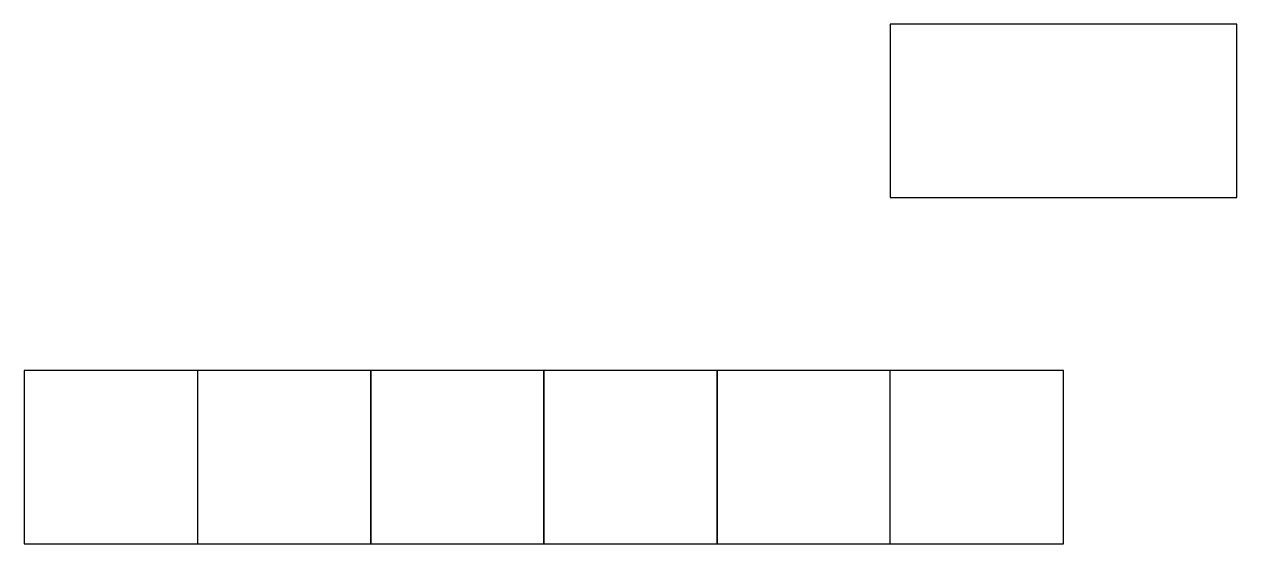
# Model space of a CAD drawing. Header units: millimetres. Extents: x 3000 to 10000, y 3000 to 6000.
import ezdxf

# ---------------------------------------------------------------- set-up
doc = ezdxf.new("R2010")
doc.units = ezdxf.units.MM

# ---------------------------------------------------------------- blocks, each defined once
blk = doc.blocks.new('PLACE_HOLDER')
at = {"color": 7}
for p, q in [((2000, 1000), (0, 1000)), ((0, 1000), (0, 0)), ((2000, 0), (2000, 1000)), ((0, 0), (2000, 0))]:
    blk.add_line(p, q, dxfattribs=at)
blk = doc.blocks.new('PALLET_DYN_BLOCK')
at = {"color": 7}
for p, q in [((2000, 1000), (0, 1000)), ((0, 1000), (0, 0)), ((2000, 0), (2000, 1000)), ((0, 0), (2000, 0))]:
    blk.add_line(p, q, dxfattribs=at)
blk = doc.blocks.new('COUNTER_WEIGHT_DYN_BLOCK')
at = {"color": 7}
for p, q in [((2000, 1000), (0, 1000)), ((0, 1000), (0, 0)), ((2000, 0), (2000, 1000)), ((0, 0), (2000, 0))]:
    blk.add_line(p, q, dxfattribs=at)
blk = doc.blocks.new('TRANSPORTER_DYN_BLOCK')
at = {"color": 7}
for p, q in [((2000, 1000), (0, 1000)), ((0, 1000), (0, 0)), ((2000, 0), (2000, 1000)), ((0, 0), (2000, 0))]:
    blk.add_line(p, q, dxfattribs=at)
blk = doc.blocks.new('RCC_BRACKET_DYN_BLOCK')
at = {"color": 7}
for p, q in [((2000, 1000), (0, 1000)), ((0, 1000), (0, 0)), ((2000, 0), (2000, 1000)), ((0, 0), (2000, 0))]:
    blk.add_line(p, q, dxfattribs=at)
blk = doc.blocks.new('RCC_DYN_BLOCK')
at = {"color": 7}
for p, q in [((2000, 1000), (0, 1000)), ((0, 1000), (0, 0)), ((2000, 0), (2000, 1000)), ((0, 0), (2000, 0))]:
    blk.add_line(p, q, dxfattribs=at)

msp = doc.modelspace()

# ---------------------------------------------------------------- block references
for name, p in [('PLACE_HOLDER', (8000, 5000)), ('PALLET_DYN_BLOCK', (3000, 3000)), ('COUNTER_WEIGHT_DYN_BLOCK', (4000, 3000)), ('TRANSPORTER_DYN_BLOCK', (5000, 3000)), ('RCC_BRACKET_DYN_BLOCK', (6000, 3000)), ('RCC_DYN_BLOCK', (7000, 3000))]:
    msp.add_blockref(name, p)

doc.saveas('drawing.dxf')
